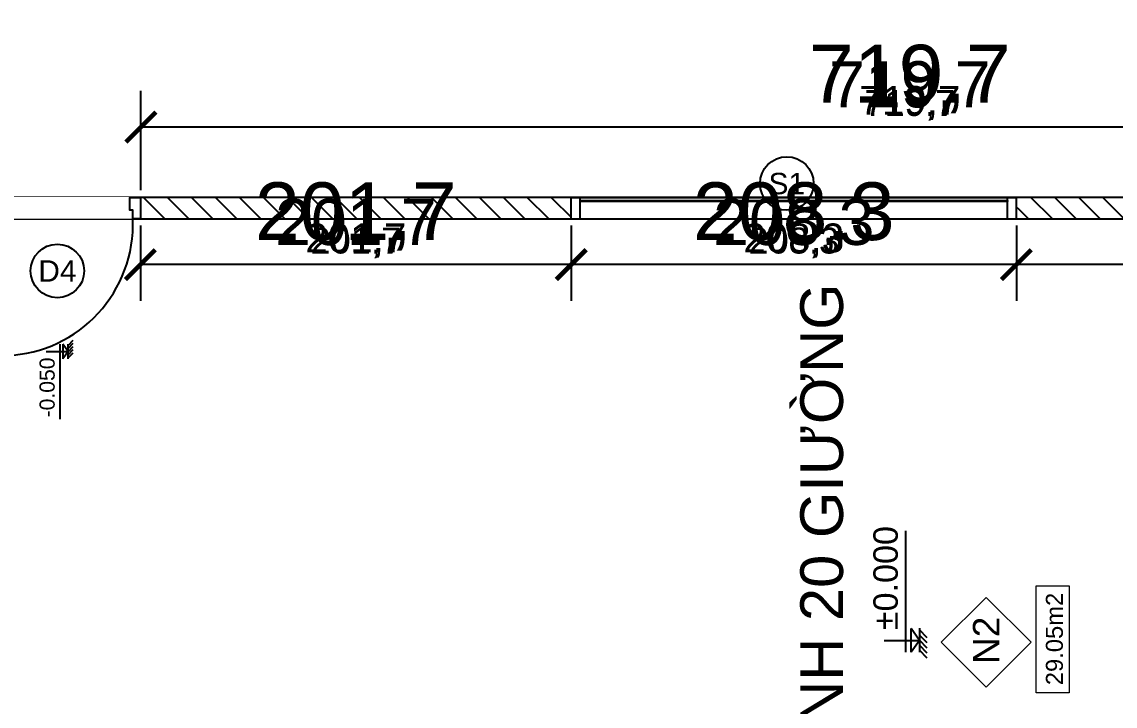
# Model space of a CAD drawing. Header units: millimetres. Extents: x -26398 to 135532, y -376633 to 43268.
# Drawn here: x 17304 to 17816, y -358519 to -358199 of the extents above; entities that cross this region are included whole.
import ezdxf
from ezdxf.enums import TextEntityAlignment as Align

# ---------------------------------------------------------------- set-up
doc = ezdxf.new("R2010")
doc.units = ezdxf.units.MM
for name, color, linetype in [('A-Door', 150, 'Continuous'), ('A5-KICHTHUOC', 251, 'Continuous'), ('cửa', 152, 'Continuous'), ('DIM', 7, 'Continuous'), ('DIM @ 10', 7, 'Continuous'), ('DIM @ 4.5', 7, 'Continuous'), ('DIM @ 5', 7, 'Continuous'), ('DIM @ 8', 7, 'Continuous'), ('NT', 1, 'Continuous'), ('TƯỜNG', 52, 'Continuous')]:
    doc.layers.add(name, color=color, linetype=linetype)
doc.layers.add('A6-GHICHU', color=147, linetype='Continuous', lineweight=20)
doc.styles.add('GHICHU35', font='', dxfattribs={"width": 0.9, "height": 350})
doc.styles.get("Standard").update_dxf_attribs({"font": 'arial.ttf'})
doc.styles.add('TUANH', font='')
doc.styles.get('GHICHU35').set_extended_font_data('VNI-Helve')
doc.styles.get('TUANH').set_extended_font_data('VNI-Helve-Condense', bold=True)
doc.dimstyles.new('SCALE dimmatbang', dxfattribs={"dimscale": 70, "dimtxt": 2.7, "dimasz": 1.4, "dimexe": 1.7, "dimexo": 0.7, "dimtad": 1, "dimtoh": 1, "dimdec": 1, "dimtxsty": 'Standard', "dimblk": 'ARCHTICK', "dimcen": 2.5, "dimclrd": 1, "dimclre": 256, "dimadec": 0, "dimazin": 0, "dimtfac": 1, "dimtdec": 1, "dimtmove": 0, "dimatfit": 3, "dimfxl": 1, "dimarcsym": 0})

# ---------------------------------------------------------------- blocks, each defined once
blk = doc.blocks.new('A$C7DB75F4D')
at = {"layer": 'A-Door'}
for points in [[(625, 740), (625, 660), (665, 660), (665, 740)], [(625, 180), (625, 660), (665, 660), (665, 180)], [(625, 100), (625, 180), (665, 180), (665, 100)], [(35, 100), (35, 60), (50, 60), (50, 50), (50, 0), (0, 0), (0, 100)], [(665, 100), (700, 100), (700, 0), (650, 0), (650, 50), (650, 60), (665, 60)]]:
    blk.add_lwpolyline(points, close=True, dxfattribs=at)
at = {"layer": 'NT', "color": 1}
blk.add_arc((650, 125), 615.5, 92.3278, 182.3278, dxfattribs=at)
blk = doc.blocks.new('CUA (D4)')
blk.add_wipeout([(111639.8, -24571.4), (111640.9, -25321.4), (111742.5, -25321.4), (111742.5, -24571.4)]).dxf.layer = 'TƯỜNG'
blk.add_lwpolyline([(111742.5, -24571.4), (111742.5, -24621.4), (111642.5, -24621.4), (111642.5, -24571.4)], close=True)
at = {"layer": 'cửa', "xscale": -1, "rotation": 270}
blk.add_blockref('A$C7DB75F4D', (111642.5, -25321.4), dxfattribs=at)
blk = doc.blocks.new('1-cote nen')
for p, q in [((-1.8, 267.2), (-1.8, 0)), ((-91.4, 101.9), (827.5, 101.9)), ((-1.8, 0), (-91.4, 62.9)), ((-91.4, 62.9), (87.7, 62.9)), ((89.6, 0), (-91.4, 0)), ((-1.8, 0), (87.7, 62.9)), ((-137.3, -60), (-77.3, 0)), ((-98.7, -60), (-38.7, 0)), ((-60, -60), (0, 0)), ((-21.3, -60), (38.7, 0)), ((17.3, -60), (77.3, 0))]:
    blk.add_line(p, q)
at = {"ltscale": 50, "style": 'GHICHU35', "width": 0.9}
blk.add_attdef('%%P0.000', (75.5, 163.9), '', height=187.5, dxfattribs=at)
blk = doc.blocks.new('s1')
blk.add_wipeout([(90168.7, -108046.2), (90168.7, -108146.2), (92252, -108146.2), (92252, -108046.2)]).dxf.layer = 'TƯỜNG'
for p, q in [((90168.7, -108046.2), (92252, -108046.2)), ((90168.7, -108146.2), (90168.7, -108046.2)), ((90210.3, -108146.2), (90210.3, -108046.2)), ((92210.3, -108146.2), (92210.3, -108046.2)), ((92252, -108146.2), (92252, -108046.2)), ((90168.7, -108146.2), (92252, -108146.2))]:
    blk.add_line(p, q)
at = {"color": 4}
blk.add_lwpolyline([(90210.3, -108061.2), (92210.3, -108061.2), (92210.3, -108066.2), (90210.3, -108066.2)], close=True, dxfattribs=at)
blk = doc.blocks.new('_ArchTick')
at = {"color": 0, "linetype": 'ByBlock', "const_width": 0.15}
blk.add_lwpolyline([(-0.5, -0.5), (0.5, 0.5)], dxfattribs=at)
blk = doc.blocks.new('*D8804')
at = {"layer": 'DEFPOINTS', "color": 0, "transparency": 16777216}
for p in [(17769.6, -358291), (18069.6, -358291), (17769.6, -358312.47)]:
    blk.add_point(p, dxfattribs=at)
at = {"layer": 'DIM', "lineweight": -2, "transparency": 16777216}
for p, q in [((17769.6, -358294.15), (17769.6, -358320.12)), ((18069.6, -358294.15), (18069.6, -358320.12))]:
    blk.add_line(p, q, dxfattribs=at)
at = {"layer": 'DIM', "color": 1, "lineweight": -2, "transparency": 16777216}
blk.add_line((18069.6, -358312.47), (17769.6, -358312.47), dxfattribs=at)
at = {"layer": 'DIM', "color": 1, "lineweight": -2, "transparency": 16777216, "xscale": 6.3, "yscale": 6.3, "zscale": 6.3, "rotation": 180}
blk.add_blockref('_ArchTick', (17769.6, -358312.47), dxfattribs=at)
at = {"layer": 'DIM', "color": 1, "lineweight": -2, "transparency": 16777216, "xscale": 6.3, "yscale": 6.3, "zscale": 6.3}
blk.add_blockref('_ArchTick', (18069.6, -358312.47), dxfattribs=at)
at = {"layer": 'DIM', "color": 0, "transparency": 16777216, "insert": (17919.6, -358303.45), "char_height": 12.15, "attachment_point": 5}
blk.add_mtext('300', dxfattribs=at)
blk = doc.blocks.new('*D8805')
at = {"layer": 'DEFPOINTS', "color": 0, "transparency": 16777216}
for p in [(17769.6, -358291), (18069.6, -358291), (17769.6, -358312.47)]:
    blk.add_point(p, dxfattribs=at)
at = {"layer": 'DIM', "lineweight": -2, "transparency": 16777216}
for p, q in [((17769.6, -358298), (17769.6, -358329.47)), ((18069.6, -358298), (18069.6, -358329.47))]:
    blk.add_line(p, q, dxfattribs=at)
at = {"layer": 'DIM', "color": 1, "lineweight": -2, "transparency": 16777216}
blk.add_line((18069.6, -358312.47), (17769.6, -358312.47), dxfattribs=at)
at = {"layer": 'DIM', "color": 1, "lineweight": -2, "transparency": 16777216, "xscale": 14, "yscale": 14, "zscale": 14, "rotation": 180}
blk.add_blockref('_ArchTick', (17769.6, -358312.47), dxfattribs=at)
at = {"layer": 'DIM', "color": 1, "lineweight": -2, "transparency": 16777216, "xscale": 14, "yscale": 14, "zscale": 14}
blk.add_blockref('_ArchTick', (18069.6, -358312.47), dxfattribs=at)
at = {"layer": 'DIM', "color": 0, "transparency": 16777216, "insert": (17919.6, -358292.42), "char_height": 27, "attachment_point": 5}
blk.add_mtext('300', dxfattribs=at)
blk = doc.blocks.new('*D8806')
at = {"layer": 'DEFPOINTS', "color": 0, "transparency": 16777216}
for p in [(17769.6, -358291), (18069.6, -358291), (17769.6, -358312.47)]:
    blk.add_point(p, dxfattribs=at)
at = {"layer": 'DIM', "lineweight": -2, "transparency": 16777216}
for p, q in [((17769.6, -358296.6), (17769.6, -358326.07)), ((18069.6, -358296.6), (18069.6, -358326.07))]:
    blk.add_line(p, q, dxfattribs=at)
at = {"layer": 'DIM', "color": 1, "lineweight": -2, "transparency": 16777216}
blk.add_line((18069.6, -358312.47), (17769.6, -358312.47), dxfattribs=at)
at = {"layer": 'DIM', "color": 1, "lineweight": -2, "transparency": 16777216, "xscale": 11.2, "yscale": 11.2, "zscale": 11.2, "rotation": 180}
blk.add_blockref('_ArchTick', (17769.6, -358312.47), dxfattribs=at)
at = {"layer": 'DIM', "color": 1, "lineweight": -2, "transparency": 16777216, "xscale": 11.2, "yscale": 11.2, "zscale": 11.2}
blk.add_blockref('_ArchTick', (18069.6, -358312.47), dxfattribs=at)
at = {"layer": 'DIM', "color": 0, "transparency": 16777216, "insert": (17919.6, -358296.43), "char_height": 21.6, "attachment_point": 5}
blk.add_mtext('300', dxfattribs=at)
blk = doc.blocks.new('*D8807')
at = {"layer": 'DEFPOINTS', "color": 0, "transparency": 16777216}
for p in [(17769.6, -358291), (18069.6, -358291), (17769.6, -358312.47)]:
    blk.add_point(p, dxfattribs=at)
at = {"layer": 'DIM', "lineweight": -2, "transparency": 16777216}
for p, q in [((17769.6, -358294.5), (17769.6, -358320.97)), ((18069.6, -358294.5), (18069.6, -358320.97))]:
    blk.add_line(p, q, dxfattribs=at)
at = {"layer": 'DIM', "color": 1, "lineweight": -2, "transparency": 16777216}
blk.add_line((18069.6, -358312.47), (17769.6, -358312.47), dxfattribs=at)
at = {"layer": 'DIM', "color": 1, "lineweight": -2, "transparency": 16777216, "xscale": 7, "yscale": 7, "zscale": 7, "rotation": 180}
blk.add_blockref('_ArchTick', (17769.6, -358312.47), dxfattribs=at)
at = {"layer": 'DIM', "color": 1, "lineweight": -2, "transparency": 16777216, "xscale": 7, "yscale": 7, "zscale": 7}
blk.add_blockref('_ArchTick', (18069.6, -358312.47), dxfattribs=at)
at = {"layer": 'DIM', "color": 0, "transparency": 16777216, "insert": (17919.6, -358302.45), "char_height": 13.5, "attachment_point": 5}
blk.add_mtext('300', dxfattribs=at)
blk = doc.blocks.new('*D8808')
at = {"layer": 'DEFPOINTS', "color": 0, "transparency": 16777216}
for p in [(17561.26, -358291), (17769.6, -358291), (17561.26, -358312.47)]:
    blk.add_point(p, dxfattribs=at)
at = {"layer": 'DIM', "lineweight": -2, "transparency": 16777216}
for p, q in [((17561.26, -358294.15), (17561.26, -358320.12)), ((17769.6, -358294.15), (17769.6, -358320.12))]:
    blk.add_line(p, q, dxfattribs=at)
at = {"layer": 'DIM', "color": 1, "lineweight": -2, "transparency": 16777216}
blk.add_line((17769.6, -358312.47), (17561.26, -358312.47), dxfattribs=at)
at = {"layer": 'DIM', "color": 1, "lineweight": -2, "transparency": 16777216, "xscale": 6.3, "yscale": 6.3, "zscale": 6.3, "rotation": 180}
blk.add_blockref('_ArchTick', (17561.26, -358312.47), dxfattribs=at)
at = {"layer": 'DIM', "color": 1, "lineweight": -2, "transparency": 16777216, "xscale": 6.3, "yscale": 6.3, "zscale": 6.3}
blk.add_blockref('_ArchTick', (17769.6, -358312.47), dxfattribs=at)
at = {"layer": 'DIM', "color": 0, "transparency": 16777216, "insert": (17665.43, -358302.35), "char_height": 12.15, "attachment_point": 5}
blk.add_mtext('208,3', dxfattribs=at)
blk = doc.blocks.new('*D8809')
at = {"layer": 'DEFPOINTS', "color": 0, "transparency": 16777216}
for p in [(17561.26, -358291), (17769.6, -358291), (17561.26, -358312.47)]:
    blk.add_point(p, dxfattribs=at)
at = {"layer": 'DIM', "lineweight": -2, "transparency": 16777216}
for p, q in [((17561.26, -358298), (17561.26, -358329.47)), ((17769.6, -358298), (17769.6, -358329.47))]:
    blk.add_line(p, q, dxfattribs=at)
at = {"layer": 'DIM', "color": 1, "lineweight": -2, "transparency": 16777216}
blk.add_line((17769.6, -358312.47), (17561.26, -358312.47), dxfattribs=at)
at = {"layer": 'DIM', "color": 1, "lineweight": -2, "transparency": 16777216, "xscale": 14, "yscale": 14, "zscale": 14, "rotation": 180}
blk.add_blockref('_ArchTick', (17561.26, -358312.47), dxfattribs=at)
at = {"layer": 'DIM', "color": 1, "lineweight": -2, "transparency": 16777216, "xscale": 14, "yscale": 14, "zscale": 14}
blk.add_blockref('_ArchTick', (17769.6, -358312.47), dxfattribs=at)
at = {"layer": 'DIM', "color": 0, "transparency": 16777216, "insert": (17665.43, -358289.99), "char_height": 27, "attachment_point": 5}
blk.add_mtext('208,3', dxfattribs=at)
blk = doc.blocks.new('*D8810')
at = {"layer": 'DEFPOINTS', "color": 0, "transparency": 16777216}
for p in [(17561.26, -358291), (17769.6, -358291), (17561.26, -358312.47)]:
    blk.add_point(p, dxfattribs=at)
at = {"layer": 'DIM', "lineweight": -2, "transparency": 16777216}
for p, q in [((17561.26, -358296.6), (17561.26, -358326.07)), ((17769.6, -358296.6), (17769.6, -358326.07))]:
    blk.add_line(p, q, dxfattribs=at)
at = {"layer": 'DIM', "color": 1, "lineweight": -2, "transparency": 16777216}
blk.add_line((17769.6, -358312.47), (17561.26, -358312.47), dxfattribs=at)
at = {"layer": 'DIM', "color": 1, "lineweight": -2, "transparency": 16777216, "xscale": 11.2, "yscale": 11.2, "zscale": 11.2, "rotation": 180}
blk.add_blockref('_ArchTick', (17561.26, -358312.47), dxfattribs=at)
at = {"layer": 'DIM', "color": 1, "lineweight": -2, "transparency": 16777216, "xscale": 11.2, "yscale": 11.2, "zscale": 11.2}
blk.add_blockref('_ArchTick', (17769.6, -358312.47), dxfattribs=at)
at = {"layer": 'DIM', "color": 0, "transparency": 16777216, "insert": (17665.43, -358294.49), "char_height": 21.6, "attachment_point": 5}
blk.add_mtext('208,3', dxfattribs=at)
blk = doc.blocks.new('*D8811')
at = {"layer": 'DEFPOINTS', "color": 0, "transparency": 16777216}
for p in [(17561.26, -358291), (17769.6, -358291), (17561.26, -358312.47)]:
    blk.add_point(p, dxfattribs=at)
at = {"layer": 'DIM', "lineweight": -2, "transparency": 16777216}
for p, q in [((17561.26, -358294.5), (17561.26, -358320.97)), ((17769.6, -358294.5), (17769.6, -358320.97))]:
    blk.add_line(p, q, dxfattribs=at)
at = {"layer": 'DIM', "color": 1, "lineweight": -2, "transparency": 16777216}
blk.add_line((17769.6, -358312.47), (17561.26, -358312.47), dxfattribs=at)
at = {"layer": 'DIM', "color": 1, "lineweight": -2, "transparency": 16777216, "xscale": 7, "yscale": 7, "zscale": 7, "rotation": 180}
blk.add_blockref('_ArchTick', (17561.26, -358312.47), dxfattribs=at)
at = {"layer": 'DIM', "color": 1, "lineweight": -2, "transparency": 16777216, "xscale": 7, "yscale": 7, "zscale": 7}
blk.add_blockref('_ArchTick', (17769.6, -358312.47), dxfattribs=at)
at = {"layer": 'DIM', "color": 0, "transparency": 16777216, "insert": (17665.43, -358301.23), "char_height": 13.5, "attachment_point": 5}
blk.add_mtext('208,3', dxfattribs=at)
blk = doc.blocks.new('*D8812')
at = {"layer": 'DEFPOINTS', "color": 0, "transparency": 16777216}
for p in [(17359.6, -358291), (17561.26, -358291), (17359.6, -358312.47)]:
    blk.add_point(p, dxfattribs=at)
at = {"layer": 'DIM', "lineweight": -2, "transparency": 16777216}
for p, q in [((17359.6, -358294.15), (17359.6, -358320.12)), ((17561.26, -358294.15), (17561.26, -358320.12))]:
    blk.add_line(p, q, dxfattribs=at)
at = {"layer": 'DIM', "color": 1, "lineweight": -2, "transparency": 16777216}
blk.add_line((17561.26, -358312.47), (17359.6, -358312.47), dxfattribs=at)
at = {"layer": 'DIM', "color": 1, "lineweight": -2, "transparency": 16777216, "xscale": 6.3, "yscale": 6.3, "zscale": 6.3, "rotation": 180}
blk.add_blockref('_ArchTick', (17359.6, -358312.47), dxfattribs=at)
at = {"layer": 'DIM', "color": 1, "lineweight": -2, "transparency": 16777216, "xscale": 6.3, "yscale": 6.3, "zscale": 6.3}
blk.add_blockref('_ArchTick', (17561.26, -358312.47), dxfattribs=at)
at = {"layer": 'DIM', "color": 0, "transparency": 16777216, "insert": (17460.43, -358302.35), "char_height": 12.15, "attachment_point": 5}
blk.add_mtext('201,7', dxfattribs=at)
blk = doc.blocks.new('*D8813')
at = {"layer": 'DEFPOINTS', "color": 0, "transparency": 16777216}
for p in [(17359.6, -358291), (17561.26, -358291), (17359.6, -358312.47)]:
    blk.add_point(p, dxfattribs=at)
at = {"layer": 'DIM', "lineweight": -2, "transparency": 16777216}
for p, q in [((17359.6, -358298), (17359.6, -358329.47)), ((17561.26, -358298), (17561.26, -358329.47))]:
    blk.add_line(p, q, dxfattribs=at)
at = {"layer": 'DIM', "color": 1, "lineweight": -2, "transparency": 16777216}
blk.add_line((17561.26, -358312.47), (17359.6, -358312.47), dxfattribs=at)
at = {"layer": 'DIM', "color": 1, "lineweight": -2, "transparency": 16777216, "xscale": 14, "yscale": 14, "zscale": 14, "rotation": 180}
blk.add_blockref('_ArchTick', (17359.6, -358312.47), dxfattribs=at)
at = {"layer": 'DIM', "color": 1, "lineweight": -2, "transparency": 16777216, "xscale": 14, "yscale": 14, "zscale": 14}
blk.add_blockref('_ArchTick', (17561.26, -358312.47), dxfattribs=at)
at = {"layer": 'DIM', "color": 0, "transparency": 16777216, "insert": (17460.43, -358289.99), "char_height": 27, "attachment_point": 5}
blk.add_mtext('201,7', dxfattribs=at)
blk = doc.blocks.new('*D8814')
at = {"layer": 'DEFPOINTS', "color": 0, "transparency": 16777216}
for p in [(17359.6, -358291), (17561.26, -358291), (17359.6, -358312.47)]:
    blk.add_point(p, dxfattribs=at)
at = {"layer": 'DIM', "lineweight": -2, "transparency": 16777216}
for p, q in [((17359.6, -358296.6), (17359.6, -358326.07)), ((17561.26, -358296.6), (17561.26, -358326.07))]:
    blk.add_line(p, q, dxfattribs=at)
at = {"layer": 'DIM', "color": 1, "lineweight": -2, "transparency": 16777216}
blk.add_line((17561.26, -358312.47), (17359.6, -358312.47), dxfattribs=at)
at = {"layer": 'DIM', "color": 1, "lineweight": -2, "transparency": 16777216, "xscale": 11.2, "yscale": 11.2, "zscale": 11.2, "rotation": 180}
blk.add_blockref('_ArchTick', (17359.6, -358312.47), dxfattribs=at)
at = {"layer": 'DIM', "color": 1, "lineweight": -2, "transparency": 16777216, "xscale": 11.2, "yscale": 11.2, "zscale": 11.2}
blk.add_blockref('_ArchTick', (17561.26, -358312.47), dxfattribs=at)
at = {"layer": 'DIM', "color": 0, "transparency": 16777216, "insert": (17460.43, -358294.49), "char_height": 21.6, "attachment_point": 5}
blk.add_mtext('201,7', dxfattribs=at)
blk = doc.blocks.new('*D8815')
at = {"layer": 'DEFPOINTS', "color": 0, "transparency": 16777216}
for p in [(17359.6, -358291), (17561.26, -358291), (17359.6, -358312.47)]:
    blk.add_point(p, dxfattribs=at)
at = {"layer": 'DIM', "lineweight": -2, "transparency": 16777216}
for p, q in [((17359.6, -358294.5), (17359.6, -358320.97)), ((17561.26, -358294.5), (17561.26, -358320.97))]:
    blk.add_line(p, q, dxfattribs=at)
at = {"layer": 'DIM', "color": 1, "lineweight": -2, "transparency": 16777216}
blk.add_line((17561.26, -358312.47), (17359.6, -358312.47), dxfattribs=at)
at = {"layer": 'DIM', "color": 1, "lineweight": -2, "transparency": 16777216, "xscale": 7, "yscale": 7, "zscale": 7, "rotation": 180}
blk.add_blockref('_ArchTick', (17359.6, -358312.47), dxfattribs=at)
at = {"layer": 'DIM', "color": 1, "lineweight": -2, "transparency": 16777216, "xscale": 7, "yscale": 7, "zscale": 7}
blk.add_blockref('_ArchTick', (17561.26, -358312.47), dxfattribs=at)
at = {"layer": 'DIM', "color": 0, "transparency": 16777216, "insert": (17460.43, -358301.23), "char_height": 13.5, "attachment_point": 5}
blk.add_mtext('201,7', dxfattribs=at)
blk = doc.blocks.new('*D8656')
at = {"layer": 'DEFPOINTS', "color": 0, "transparency": 16777216}
for p in [(17359.87, -358248.1), (17359.87, -358280.73), (18079.6, -358280.73)]:
    blk.add_point(p, dxfattribs=at)
at = {"layer": 'DIM', "lineweight": -2, "transparency": 16777216}
for p, q in [((17359.87, -358277.58), (17359.87, -358240.45)), ((18079.6, -358277.58), (18079.6, -358240.45))]:
    blk.add_line(p, q, dxfattribs=at)
at = {"layer": 'DIM', "color": 1, "lineweight": -2, "transparency": 16777216}
blk.add_line((18079.6, -358248.1), (17359.87, -358248.1), dxfattribs=at)
at = {"layer": 'DIM', "color": 1, "lineweight": -2, "transparency": 16777216, "xscale": 6.3, "yscale": 6.3, "zscale": 6.3, "rotation": 180}
blk.add_blockref('_ArchTick', (17359.87, -358248.1), dxfattribs=at)
at = {"layer": 'DIM', "color": 1, "lineweight": -2, "transparency": 16777216, "xscale": 6.3, "yscale": 6.3, "zscale": 6.3}
blk.add_blockref('_ArchTick', (18079.6, -358248.1), dxfattribs=at)
at = {"layer": 'DIM', "color": 0, "transparency": 16777216, "insert": (17719.74, -358237.98), "char_height": 12.15, "attachment_point": 5}
blk.add_mtext('719,7', dxfattribs=at)
blk = doc.blocks.new('*D8657')
at = {"layer": 'DEFPOINTS', "color": 0, "transparency": 16777216}
for p in [(17359.87, -358248.1), (17359.87, -358280.73), (18079.6, -358280.73)]:
    blk.add_point(p, dxfattribs=at)
at = {"layer": 'DIM', "lineweight": -2, "transparency": 16777216}
for p, q in [((17359.87, -358273.73), (17359.87, -358231.1)), ((18079.6, -358273.73), (18079.6, -358231.1))]:
    blk.add_line(p, q, dxfattribs=at)
at = {"layer": 'DIM', "color": 1, "lineweight": -2, "transparency": 16777216}
blk.add_line((18079.6, -358248.1), (17359.87, -358248.1), dxfattribs=at)
at = {"layer": 'DIM', "color": 1, "lineweight": -2, "transparency": 16777216, "xscale": 14, "yscale": 14, "zscale": 14, "rotation": 180}
blk.add_blockref('_ArchTick', (17359.87, -358248.1), dxfattribs=at)
at = {"layer": 'DIM', "color": 1, "lineweight": -2, "transparency": 16777216, "xscale": 14, "yscale": 14, "zscale": 14}
blk.add_blockref('_ArchTick', (18079.6, -358248.1), dxfattribs=at)
at = {"layer": 'DIM', "color": 0, "transparency": 16777216, "insert": (17719.74, -358225.62), "char_height": 27, "attachment_point": 5}
blk.add_mtext('719,7', dxfattribs=at)
blk = doc.blocks.new('*D8658')
at = {"layer": 'DEFPOINTS', "color": 0, "transparency": 16777216}
for p in [(17359.87, -358248.1), (17359.87, -358280.73), (18079.6, -358280.73)]:
    blk.add_point(p, dxfattribs=at)
at = {"layer": 'DIM', "lineweight": -2, "transparency": 16777216}
for p, q in [((17359.87, -358275.13), (17359.87, -358234.5)), ((18079.6, -358275.13), (18079.6, -358234.5))]:
    blk.add_line(p, q, dxfattribs=at)
at = {"layer": 'DIM', "color": 1, "lineweight": -2, "transparency": 16777216}
blk.add_line((18079.6, -358248.1), (17359.87, -358248.1), dxfattribs=at)
at = {"layer": 'DIM', "color": 1, "lineweight": -2, "transparency": 16777216, "xscale": 11.2, "yscale": 11.2, "zscale": 11.2, "rotation": 180}
blk.add_blockref('_ArchTick', (17359.87, -358248.1), dxfattribs=at)
at = {"layer": 'DIM', "color": 1, "lineweight": -2, "transparency": 16777216, "xscale": 11.2, "yscale": 11.2, "zscale": 11.2}
blk.add_blockref('_ArchTick', (18079.6, -358248.1), dxfattribs=at)
at = {"layer": 'DIM', "color": 0, "transparency": 16777216, "insert": (17719.74, -358230.12), "char_height": 21.6, "attachment_point": 5}
blk.add_mtext('719,7', dxfattribs=at)
blk = doc.blocks.new('*D8659')
at = {"layer": 'DEFPOINTS', "color": 0, "transparency": 16777216}
for p in [(17359.87, -358248.1), (17359.87, -358280.73), (18079.6, -358280.73)]:
    blk.add_point(p, dxfattribs=at)
at = {"layer": 'DIM', "lineweight": -2, "transparency": 16777216}
for p, q in [((17359.87, -358277.23), (17359.87, -358239.6)), ((18079.6, -358277.23), (18079.6, -358239.6))]:
    blk.add_line(p, q, dxfattribs=at)
at = {"layer": 'DIM', "color": 1, "lineweight": -2, "transparency": 16777216}
blk.add_line((18079.6, -358248.1), (17359.87, -358248.1), dxfattribs=at)
at = {"layer": 'DIM', "color": 1, "lineweight": -2, "transparency": 16777216, "xscale": 7, "yscale": 7, "zscale": 7, "rotation": 180}
blk.add_blockref('_ArchTick', (17359.87, -358248.1), dxfattribs=at)
at = {"layer": 'DIM', "color": 1, "lineweight": -2, "transparency": 16777216, "xscale": 7, "yscale": 7, "zscale": 7}
blk.add_blockref('_ArchTick', (18079.6, -358248.1), dxfattribs=at)
at = {"layer": 'DIM', "color": 0, "transparency": 16777216, "insert": (17719.74, -358236.86), "char_height": 13.5, "attachment_point": 5}
blk.add_mtext('719,7', dxfattribs=at)
blk = doc.blocks.new('*U9405')
at = {"layer": 'DIM @ 10'}
dim = blk.add_linear_dim(base=(17769.6, -358312.47), p1=(18069.6, -358291), p2=(17769.6, -358291), angle=180, dimstyle='SCALE dimmatbang', override={"dimscale": 10, "dimtix": 0, "dimtofl": 1, "dimtmove": 0, "dimatfit": 3}, dxfattribs=at)
dim.commit()
dim.dimension.update_dxf_attribs({"geometry": '*D8805', "text_midpoint": (17919.6, -358292.42)})
at = {"layer": 'DIM @ 4.5'}
dim = blk.add_linear_dim(base=(17769.6, -358312.47), p1=(18069.6, -358291), p2=(17769.6, -358291), angle=180, dimstyle='SCALE dimmatbang', override={"dimscale": 4.5, "dimtix": 0, "dimtofl": 1, "dimtmove": 0, "dimatfit": 3}, dxfattribs=at)
dim.commit()
dim.dimension.update_dxf_attribs({"geometry": '*D8804', "text_midpoint": (17919.6, -358303.45)})
at = {"layer": 'DIM @ 5'}
dim = blk.add_linear_dim(base=(17769.6, -358312.47), p1=(18069.6, -358291), p2=(17769.6, -358291), angle=180, dimstyle='SCALE dimmatbang', override={"dimscale": 5, "dimtix": 0, "dimtofl": 1, "dimtmove": 0, "dimatfit": 3}, dxfattribs=at)
dim.commit()
dim.dimension.update_dxf_attribs({"geometry": '*D8807', "text_midpoint": (17919.6, -358302.45)})
at = {"layer": 'DIM @ 8'}
dim = blk.add_linear_dim(base=(17769.6, -358312.47), p1=(18069.6, -358291), p2=(17769.6, -358291), angle=180, dimstyle='SCALE dimmatbang', override={"dimscale": 8, "dimtix": 0, "dimtofl": 1, "dimtmove": 0, "dimatfit": 3}, dxfattribs=at)
dim.commit()
dim.dimension.update_dxf_attribs({"geometry": '*D8806', "text_midpoint": (17919.6, -358296.43)})
blk = doc.blocks.new('*U9406')
at = {"layer": 'DIM @ 10'}
dim = blk.add_linear_dim(base=(17561.26, -358312.47), p1=(17769.6, -358291), p2=(17561.26, -358291), angle=180, dimstyle='SCALE dimmatbang', override={"dimscale": 10, "dimtix": 0, "dimtofl": 1, "dimtmove": 0, "dimatfit": 3}, dxfattribs=at)
dim.commit()
dim.dimension.update_dxf_attribs({"geometry": '*D8809', "text_midpoint": (17665.43, -358289.99)})
at = {"layer": 'DIM @ 4.5'}
dim = blk.add_linear_dim(base=(17561.26, -358312.47), p1=(17769.6, -358291), p2=(17561.26, -358291), angle=180, dimstyle='SCALE dimmatbang', override={"dimscale": 4.5, "dimtix": 0, "dimtofl": 1, "dimtmove": 0, "dimatfit": 3}, dxfattribs=at)
dim.commit()
dim.dimension.update_dxf_attribs({"geometry": '*D8808', "text_midpoint": (17665.43, -358302.35)})
at = {"layer": 'DIM @ 5'}
dim = blk.add_linear_dim(base=(17561.26, -358312.47), p1=(17769.6, -358291), p2=(17561.26, -358291), angle=180, dimstyle='SCALE dimmatbang', override={"dimscale": 5, "dimtix": 0, "dimtofl": 1, "dimtmove": 0, "dimatfit": 3}, dxfattribs=at)
dim.commit()
dim.dimension.update_dxf_attribs({"geometry": '*D8811', "text_midpoint": (17665.43, -358301.23)})
at = {"layer": 'DIM @ 8'}
dim = blk.add_linear_dim(base=(17561.26, -358312.47), p1=(17769.6, -358291), p2=(17561.26, -358291), angle=180, dimstyle='SCALE dimmatbang', override={"dimscale": 8, "dimtix": 0, "dimtofl": 1, "dimtmove": 0, "dimatfit": 3}, dxfattribs=at)
dim.commit()
dim.dimension.update_dxf_attribs({"geometry": '*D8810', "text_midpoint": (17665.43, -358294.49)})
blk = doc.blocks.new('*U9407')
at = {"layer": 'DIM @ 10'}
dim = blk.add_linear_dim(base=(17359.6, -358312.47), p1=(17561.26, -358291), p2=(17359.6, -358291), angle=180, dimstyle='SCALE dimmatbang', override={"dimscale": 10, "dimtix": 0, "dimtofl": 1, "dimtmove": 0, "dimatfit": 3}, dxfattribs=at)
dim.commit()
dim.dimension.update_dxf_attribs({"geometry": '*D8813', "text_midpoint": (17460.43, -358289.99)})
at = {"layer": 'DIM @ 4.5'}
dim = blk.add_linear_dim(base=(17359.6, -358312.47), p1=(17561.26, -358291), p2=(17359.6, -358291), angle=180, dimstyle='SCALE dimmatbang', override={"dimscale": 4.5, "dimtix": 0, "dimtofl": 1, "dimtmove": 0, "dimatfit": 3}, dxfattribs=at)
dim.commit()
dim.dimension.update_dxf_attribs({"geometry": '*D8812', "text_midpoint": (17460.43, -358302.35)})
at = {"layer": 'DIM @ 5'}
dim = blk.add_linear_dim(base=(17359.6, -358312.47), p1=(17561.26, -358291), p2=(17359.6, -358291), angle=180, dimstyle='SCALE dimmatbang', override={"dimscale": 5, "dimtix": 0, "dimtofl": 1, "dimtmove": 0, "dimatfit": 3}, dxfattribs=at)
dim.commit()
dim.dimension.update_dxf_attribs({"geometry": '*D8815', "text_midpoint": (17460.43, -358301.23)})
at = {"layer": 'DIM @ 8'}
dim = blk.add_linear_dim(base=(17359.6, -358312.47), p1=(17561.26, -358291), p2=(17359.6, -358291), angle=180, dimstyle='SCALE dimmatbang', override={"dimscale": 8, "dimtix": 0, "dimtofl": 1, "dimtmove": 0, "dimatfit": 3}, dxfattribs=at)
dim.commit()
dim.dimension.update_dxf_attribs({"geometry": '*D8814', "text_midpoint": (17460.43, -358294.49)})
blk = doc.blocks.new('*U9408')
at = {"layer": 'DIM @ 10'}
dim = blk.add_linear_dim(base=(17359.87, -358248.1), p1=(18079.6, -358280.73), p2=(17359.87, -358280.73), angle=180, dimstyle='SCALE dimmatbang', override={"dimscale": 10, "dimtix": 0, "dimtofl": 1, "dimtmove": 0, "dimatfit": 3}, dxfattribs=at)
dim.commit()
dim.dimension.update_dxf_attribs({"geometry": '*D8657', "text_midpoint": (17719.74, -358225.62)})
at = {"layer": 'DIM @ 4.5'}
dim = blk.add_linear_dim(base=(17359.87, -358248.1), p1=(18079.6, -358280.73), p2=(17359.87, -358280.73), angle=180, dimstyle='SCALE dimmatbang', override={"dimscale": 4.5, "dimtix": 0, "dimtofl": 1, "dimtmove": 0, "dimatfit": 3}, dxfattribs=at)
dim.commit()
dim.dimension.update_dxf_attribs({"geometry": '*D8656', "text_midpoint": (17719.74, -358237.98)})
at = {"layer": 'DIM @ 5'}
dim = blk.add_linear_dim(base=(17359.87, -358248.1), p1=(18079.6, -358280.73), p2=(17359.87, -358280.73), angle=180, dimstyle='SCALE dimmatbang', override={"dimscale": 5, "dimtix": 0, "dimtofl": 1, "dimtmove": 0, "dimatfit": 3}, dxfattribs=at)
dim.commit()
dim.dimension.update_dxf_attribs({"geometry": '*D8659', "text_midpoint": (17719.74, -358236.86)})
at = {"layer": 'DIM @ 8'}
dim = blk.add_linear_dim(base=(17359.87, -358248.1), p1=(18079.6, -358280.73), p2=(17359.87, -358280.73), angle=180, dimstyle='SCALE dimmatbang', override={"dimscale": 8, "dimtix": 0, "dimtofl": 1, "dimtmove": 0, "dimatfit": 3}, dxfattribs=at)
dim.commit()
dim.dimension.update_dxf_attribs({"geometry": '*D8658', "text_midpoint": (17719.74, -358230.12)})

msp = doc.modelspace()

# ---------------------------------------------------------------- hatches: boundary and pattern name
at = {"layer": 'TƯỜNG'}
h = msp.add_hatch(dxfattribs=at)
h.set_pattern_fill('ANSI31', color=256, scale=2.5, angle=90)
h.set_pattern_definition([(135, (13712.819, -369068.479), (-5.61266, -5.61266), [])])
h.paths.add_polyline_path([(16079.6, -358281), (16079.6, -358661), (16089.6, -358661), (16089.6, -358291), (16674.6, -358291), (16674.6, -358661), (16684.6, -358661), (16684.6, -358291), (16974.6, -358291), (16974.6, -358661), (16984.6, -358661), (16984.6, -358291), (17274.6, -358291), (17274.6, -358661), (17284.6, -358661), (17284.6, -358291), (18069.6, -358291), (18069.6, -358661), (18079.6, -358661), (18079.6, -358291), (18659.6, -358291), (18659.6, -358281), (18079.6, -358281), (16679.6, -358281)], flags=17)
h.paths.add_polyline_path([(16689.6, -358071), (16689.6, -357701), (16679.6, -357701), (16679.6, -358071), (16089.6, -358071), (16089.6, -357701), (16079.6, -357701), (16079.6, -358081), (16679.6, -358081), (17679.6, -358081), (18659.6, -358081), (18659.6, -358071), (17689.6, -358071), (17689.6, -357701), (17679.6, -357701), (17679.6, -358071)], flags=17)
h.paths.add_polyline_path([(15799.6, -358661), (15799.6, -358681), (18679.6, -358681), (18679.6, -357681), (15779.6, -357681), (15779.6, -358661), (15799.6, -358661), (15799.6, -357701), (18659.6, -357701), (18659.6, -358661)])
h.paths.add_polyline_path([(15779.6, -358661), (15779.6, -358681), (15799.6, -358681), (15799.6, -358661)], flags=17)

# ---------------------------------------------------------------- linework, layer by layer
at = {"layer": 'A6-GHICHU', "ltscale": 0.5}
for points in [[(17778.93, -358512.85), (17778.93, -358462.74), (17794.39, -358462.74), (17794.39, -358512.85)], [(17776.52, -358489.21), (17755.51, -358468.19), (17734.49, -358489.21), (17755.51, -358510.23)]]:
    msp.add_lwpolyline(points, close=True, dxfattribs=at)
at = {"layer": 'TƯỜNG'}
msp.add_lwpolyline([(17284.6, -358661), (17284.6, -358291), (18069.6, -358291), (18069.6, -358661), (18079.6, -358661), (18079.6, -358291), (18659.6, -358291), (18659.6, -358281), (18079.6, -358281), (16679.6, -358281), (16079.6, -358281), (16079.6, -358661), (16089.6, -358661), (16089.6, -358291), (16674.6, -358291), (16674.6, -358661), (16684.6, -358661), (16684.6, -358291), (16974.6, -358291), (16974.6, -358661), (16984.6, -358661), (16984.6, -358291), (17274.6, -358291), (17274.6, -358661)], close=True, dxfattribs=at)

# ---------------------------------------------------------------- block references
at = {"layer": 'A5-KICHTHUOC', "ltscale": 0.5}
ref = msp.add_blockref('1-cote nen', (17724.22, -358488.19), dxfattribs=dict(at, xscale=0.06173531862781494, yscale=0.06173531862781494, zscale=0.06173531862781494, rotation=90))
ref.add_attrib('%%P0.000', '%%P0.000', (17714.1, -358483.53), dxfattribs={"layer": '0', "color": 4, "ltscale": 50, "height": 11.432, "rotation": 90})

# ---------------------------------------------------------------- texts
msp.add_text('LƯU BỆNH 20 GIƯỜNG', height=20, rotation=90).set_placement((17678.48, -358476.63), align=Align.MIDDLE_CENTER)
at = {"layer": 'A6-GHICHU', "ltscale": 0.5, "attachment_point": 5, "rotation": 90, "style": 'TUANH'}
for s, insert, char_height in [('{\\fArial|b0|i0|c163|p34;29\\fArial|b0|i0|c0|p34;.\\fArial|b0|i0|c163|p34;0\\fArial|b0|i0|c0|p34;5m2}', (17787.46, -358487.66), 7.9559), ('{\\fArial|b0|i0|c0|p34;N\\fArial|b0|i0|c163|p34;2}', (17755.48, -358488.28), 12.3835)]:
    msp.add_mtext(s, dxfattribs=dict(at, insert=insert, char_height=char_height))

# ---------------------------------------------------------------- next in the draw order: block references
at = {"layer": 'TƯỜNG', "xscale": -0.1, "yscale": 0.1, "zscale": 0.1, "rotation": 90}
msp.add_blockref('CUA (D4)', (14827.46, -347116.75), dxfattribs=at)
at = {"layer": 'TƯỜNG', "xscale": 0.1, "yscale": 0.1, "zscale": 0.1}
msp.add_blockref('s1', (8544.4, -347476.38), dxfattribs=at)

# ---------------------------------------------------------------- next in the draw order: linework, layer by layer
for centre in [(17662.16, -358274.53), (17320.76, -358315.43)]:
    msp.add_circle(centre, 12.52)

# ---------------------------------------------------------------- next in the draw order: block references
at = {"layer": 'A5-KICHTHUOC', "ltscale": 0.5}
ref = msp.add_blockref('1-cote nen', (17325.76, -358353.21), dxfattribs=dict(at, xscale=-0.03822541714018614, yscale=0.03822541714018614, zscale=0.03822541714018614, rotation=90))
ref.add_attrib('%%P0.000', '-0.050', (17319.49, -358383.97), dxfattribs={"layer": '0', "color": 4, "ltscale": 50, "height": 7.079, "rotation": 90})
at = {"layer": 'DIM'}
for name in ['*U9408', '*U9407', '*U9406', '*U9405']:
    msp.add_blockref(name, (0, 0), dxfattribs=at)

# ---------------------------------------------------------------- next in the draw order: texts
at = {"layer": 'TƯỜNG'}
for s, p in [('S1', (17662.16, -358274.53)), ('D4', (17320.76, -358315.43))]:
    msp.add_text(s, height=10.015, dxfattribs=at).set_placement(p, align=Align.MIDDLE_CENTER)

doc.saveas('drawing.dxf')
